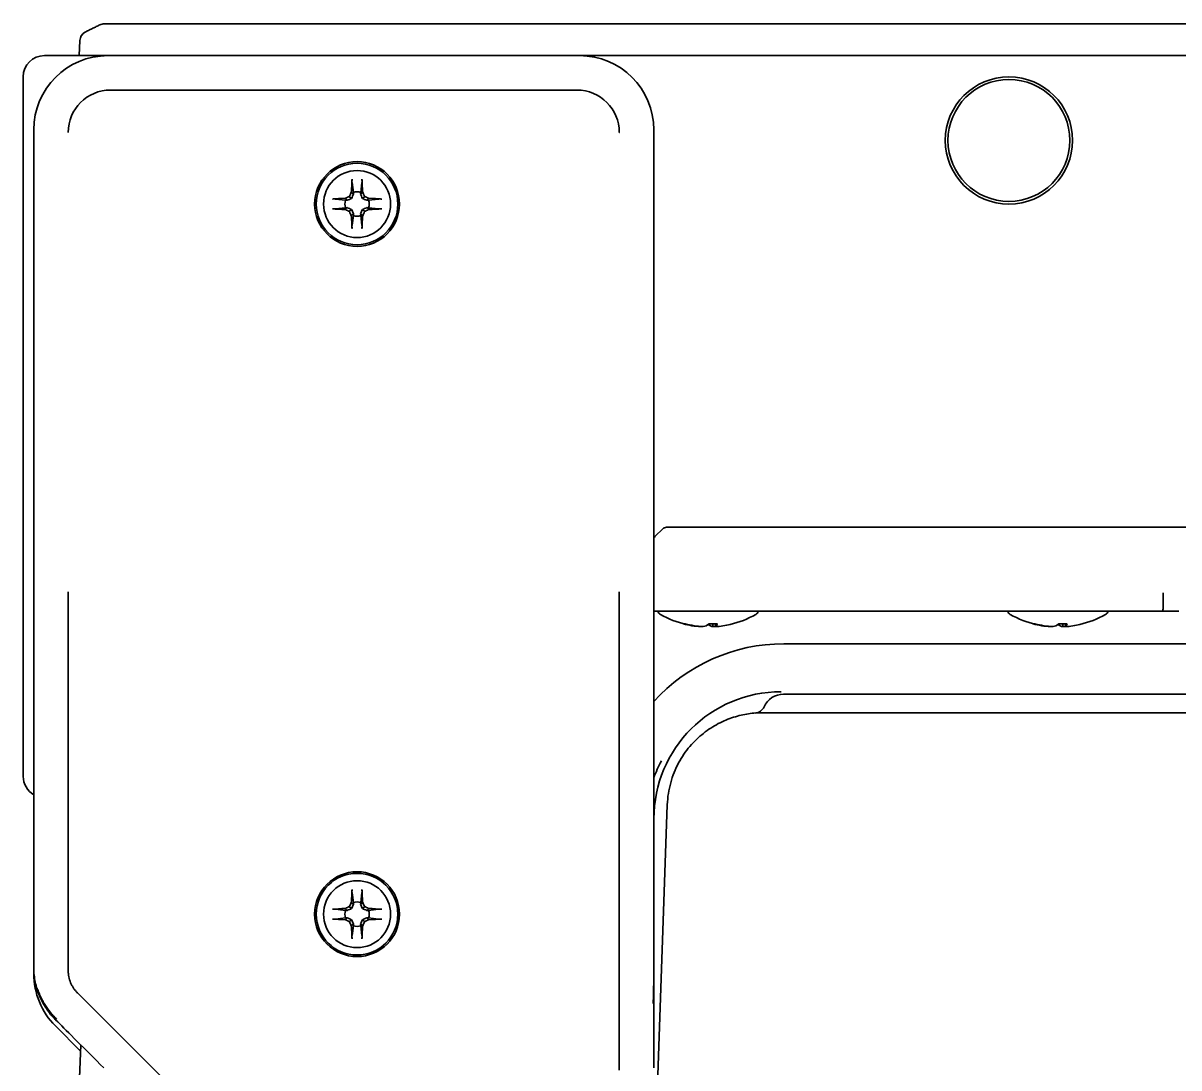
# Model space of a CAD drawing. Extents: x 53 to 4125, y 6244 to 9910.
# Drawn here: x 2215.3 to 2324.3, y 9744.9 to 9843.5 of the extents above; entities that cross this region are included whole.
import ezdxf

# ---------------------------------------------------------------- set-up
doc = ezdxf.new("R2010")
doc.units = 0
doc.header["$LTSCALE"] = 5
doc.layers.add('1', color=7, linetype='CONTINUOUS', true_color=0xffffff)
doc.layers.add('4', color=7, linetype='CONTINUOUS', true_color=0xffffff)

msp = doc.modelspace()

# ---------------------------------------------------------------- linework, layer by layer
at = {"layer": '1', "color": 7, "linetype": 'Continuous', "lineweight": 35}
for p, q in [((2224.67, 9843.39), (2271.6, 9843.39)), ((2241.19, 9843.39), (2241.19, 9843.46)), ((2278.86, 9843.39), (2286.18, 9843.39)), ((2283.58, 9843.46), (2283.58, 9843.39)), ((2285.36, 9843.46), (2285.36, 9843.39)), ((2290.22, 9843.39), (2323.51, 9843.39)), ((2299.97, 9843.46), (2299.97, 9843.39)), ((2301.32, 9843.46), (2301.32, 9843.39)), ((2304.24, 9843.39), (2304.24, 9843.46)), ((2312.5, 9843.39), (2312.5, 9843.46)), ((2220.56, 9840.39), (2220.64, 9841.81)), ((2217.28, 9840.39), (2223.27, 9840.39)), ((2267.78, 9840.39), (2223.27, 9840.39)), ((2267.78, 9840.39), (2396.45, 9840.39)), ((2215.28, 9772.39), (2215.28, 9838.39)), ((2223.52, 9837.14), (2223.53, 9837.14)), ((2267.52, 9837.14), (2223.53, 9837.14)), ((2223.53, 9837.14), (2223.53, 9837.14)), ((2267.52, 9837.14), (2267.52, 9837.14)), ((2267.52, 9837.14), (2267.53, 9837.14)), ((2216.28, 9833.39), (2216.28, 9810.85)), ((2271.52, 9833.14), (2271.53, 9833.14)), ((2271.53, 9833.14), (2271.53, 9833.14)), ((2274.78, 9810.85), (2274.78, 9833.39)), ((2246.43, 9827.48), (2246.31, 9828.41)), ((2247.13, 9827.48), (2247.24, 9828.41)), ((2245.69, 9826.74), (2244.76, 9826.86)), ((2245.86, 9826.74), (2245.67, 9826.93)), ((2246.26, 9826.91), (2246.05, 9827.11)), ((2246.43, 9827.31), (2246.24, 9827.5)), ((2247.12, 9827.31), (2247.31, 9827.5)), ((2247.29, 9826.91), (2247.5, 9827.11)), ((2247.69, 9826.74), (2247.88, 9826.93)), ((2247.87, 9826.74), (2248.79, 9826.86)), ((2245.69, 9826.04), (2244.76, 9825.93)), ((2245.86, 9826.05), (2245.67, 9825.86)), ((2246.26, 9825.87), (2246.05, 9825.67)), ((2247.29, 9825.87), (2247.5, 9825.67)), ((2247.69, 9826.05), (2247.88, 9825.86)), ((2247.87, 9826.04), (2248.79, 9825.93)), ((2246.43, 9825.48), (2246.24, 9825.29)), ((2246.43, 9825.3), (2246.31, 9824.38)), ((2247.12, 9825.48), (2247.31, 9825.29)), ((2247.13, 9825.3), (2247.24, 9824.38)), ((2216.28, 9807.64), (2216.28, 9793.74)), ((2274.78, 9793.74), (2274.78, 9807.64)), ((2274.92, 9795.04), (2275.63, 9795.75)), ((2411.86, 9795.89), (2275.98, 9795.89)), ((2216.28, 9790.52), (2216.28, 9755.28)), ((2219.53, 9754.59), (2219.53, 9789.8)), ((2271.52, 9754.59), (2271.52, 9789.8)), ((2274.78, 9755.28), (2274.78, 9790.52)), ((2322.81, 9787.98), (2274.78, 9787.98)), ((2279.19, 9786.54), (2279.19, 9786.52)), ((2280.36, 9786.77), (2280.36, 9786.52)), ((2280.61, 9786.78), (2280.61, 9786.52)), ((2312.19, 9786.54), (2312.19, 9786.52)), ((2313.36, 9786.77), (2313.36, 9786.52)), ((2313.61, 9786.78), (2313.61, 9786.52)), ((2246.43, 9760.48), (2246.31, 9761.41)), ((2247.13, 9760.48), (2247.24, 9761.41)), ((2246.26, 9759.91), (2246.05, 9760.11)), ((2246.43, 9760.31), (2246.24, 9760.5)), ((2247.12, 9760.31), (2247.31, 9760.5)), ((2247.29, 9759.91), (2247.5, 9760.11)), ((2245.69, 9759.74), (2244.76, 9759.86)), ((2245.69, 9759.04), (2244.76, 9758.93)), ((2245.86, 9759.74), (2245.67, 9759.93)), ((2245.86, 9759.05), (2245.67, 9758.86)), ((2247.69, 9759.74), (2247.88, 9759.93)), ((2247.69, 9759.05), (2247.88, 9758.86)), ((2247.87, 9759.74), (2248.79, 9759.86)), ((2247.87, 9759.04), (2248.79, 9758.93)), ((2246.26, 9758.87), (2246.05, 9758.67)), ((2246.43, 9758.48), (2246.24, 9758.29)), ((2246.43, 9758.3), (2246.31, 9757.38)), ((2247.12, 9758.48), (2247.31, 9758.29)), ((2247.13, 9758.3), (2247.24, 9757.38)), ((2247.29, 9758.87), (2247.5, 9758.67)), ((2216.28, 9755.28), (2216.28, 9754.5)), ((2271.52, 9754.59), (2271.52, 9754.59)), ((2271.52, 9744.66), (2271.52, 9753.25)), ((2228.4, 9743.97), (2220.41, 9751.96)), ((2274.78, 9749.22), (2274.78, 9750.95)), ((2218.34, 9749.42), (2218.55, 9749.22)), ((2218.33, 9748.84), (2220.69, 9746.48)), ((2220.48, 9740.65), (2220.71, 9747.06))]:
    msp.add_line(p, q, dxfattribs=at)
for centre, radius in [((2308.28, 9832.39), 6), ((2308.28, 9832.39), 5.75), ((2246.78, 9826.39), 4), ((2246.78, 9826.39), 3.85), ((2246.78, 9826.39), 3.16), ((2246.78, 9759.39), 4), ((2246.78, 9759.39), 3.85), ((2246.78, 9759.39), 3.16)]:
    msp.add_circle(centre, radius, dxfattribs=at)
for centre, radius, start, end in [((2217.28, 9838.39), 2, 90, 180), ((2246.78, 9826.39), 1.15, 162.2011, 197.7989), ((2246.78, 9826.39), 1.15, 72.2011, 107.7989), ((2246.78, 9826.39), 1.15, 342.2011, 17.7989), ((2246.78, 9826.39), 1.15, 252.2011, 287.7989), ((2274.57, 9795.39), 0.5, 294.4695, 315), ((2275.98, 9795.39), 0.5, 90, 135), ((2275.65, 9788.1), 0.5, 194.6023, 240.3206), ((2279.9, 9795.56), 9.08, 240.3206, 256.7388), ((2279.9, 9795.56), 9.08, 283.2612, 299.6794), ((2284.15, 9788.1), 0.5, 299.6794, 345.3977), ((2308.65, 9788.1), 0.5, 194.6023, 240.3206), ((2312.9, 9795.56), 9.08, 240.3206, 256.7388), ((2312.9, 9795.56), 9.08, 283.2612, 299.6794), ((2317.15, 9788.1), 0.5, 299.6794, 345.3977), ((2217.28, 9772.39), 2, 180, 239.9991), ((2246.78, 9759.39), 1.15, 72.2011, 107.7989), ((2246.78, 9759.39), 1.15, 162.2011, 197.7989), ((2246.78, 9759.39), 1.15, 342.2011, 17.7989), ((2246.78, 9759.39), 1.15, 252.2011, 287.7989), ((2223.28, 9753.79), 7, 180, 225)]:
    msp.add_arc(centre, radius, start, end, dxfattribs=at)
for centre, major_axis, ratio, start_param, end_param in [((2221.63, 9841.75), (-0.999, 0.052), 0.999981, 5.217451, 6.283185), ((2223.28, 9833.39), (4.95, -4.95), 0.999695, 2.356347, 3.926839), ((2267.77, 9833.39), (-4.95, -4.95), 0.999695, 2.356347, 3.926839), ((2223.53, 9833.14), (-2.83, 2.83), 0.999695, 5.497939, 7.068431), ((2267.52, 9833.14), (2.83, 2.83), 0.999695, 5.497939, 7.068431), ((2246.48, 9826.4), (0.07, 3.73), 0.072244, 0.900133, 1.272854), ((2247.07, 9826.4), (0.07, -3.73), 0.072244, 1.868738, 2.24146), ((2246.77, 9826.69), (3.73, 0.07), 0.072244, 1.868738, 2.24146), ((2246.52, 9826.95), (3.34, 1.56), 0.094201, 1.665412, 1.782277), ((2246.22, 9826.65), (1.56, 3.34), 0.094201, 1.359315, 1.476181), ((2247.33, 9826.65), (1.56, -3.34), 0.094201, 1.665412, 1.782277), ((2247.03, 9826.95), (3.34, -1.56), 0.094201, 1.359315, 1.476181), ((2246.78, 9826.69), (3.73, -0.07), 0.072244, 0.900133, 1.272854), ((2246.77, 9826.1), (-3.73, 0.07), 0.072244, 0.900133, 1.272854), ((2246.52, 9825.84), (-3.34, 1.56), 0.094201, 1.359315, 1.476181), ((2246.22, 9826.13), (-1.56, 3.34), 0.094201, 1.665412, 1.782277), ((2247.33, 9826.13), (-1.56, -3.34), 0.094201, 1.359315, 1.476181), ((2247.03, 9825.84), (-3.34, -1.56), 0.094201, 1.665412, 1.782277), ((2246.78, 9826.1), (-3.73, -0.07), 0.072244, 1.868738, 2.24146), ((2246.48, 9826.39), (-0.07, 3.73), 0.072244, 1.868738, 2.24146), ((2247.07, 9826.39), (-0.07, -3.73), 0.072244, 0.900133, 1.272854), ((2279.69, 9795.56), (0, -9.06), 0.947542, 6.033606, 6.225112), ((2277.65, 9795.56), (0, -8.79), 0.206731, 6.237649, 6.328721), ((2279.96, 9795.56), (0, 9.06), 0.995851, 2.892014, 3.083519), ((2279.27, 9795.56), (0, -9.06), 0.319632, 0.058074, 0.249579), ((2280.53, 9795.56), (0, 9.06), 0.319632, 2.921888, 3.083519), ((2280.38, 9795.56), (0, 8.79), 0.978398, 3.096057, 3.187129), ((2279.84, 9795.56), (0, -9.06), 0.995851, 0.058074, 0.085647), ((2280.56, 9795.56), (0, 9.06), 0.090997, 3.199666, 3.391172), ((2280.11, 9795.56), (0, 9.06), 0.947542, 3.199666, 3.361297), ((2312.69, 9795.56), (0, -9.06), 0.947542, 6.033606, 6.225112), ((2310.65, 9795.56), (0, -8.79), 0.206731, 6.237649, 6.328721), ((2312.96, 9795.56), (0, 9.06), 0.995851, 2.892014, 3.083519), ((2312.27, 9795.56), (0, -9.06), 0.319632, 0.058074, 0.249579), ((2313.53, 9795.56), (0, 9.06), 0.319632, 2.921888, 3.083519), ((2313.38, 9795.56), (0, 8.79), 0.978398, 3.096057, 3.187129), ((2312.84, 9795.56), (0, -9.06), 0.995851, 0.058074, 0.085647), ((2313.56, 9795.56), (0, 9.06), 0.090997, 3.199666, 3.391172), ((2313.11, 9795.56), (0, 9.06), 0.947542, 3.199666, 3.361297), ((2246.48, 9759.4), (0.07, 3.73), 0.072244, 0.900133, 1.272854), ((2247.07, 9759.4), (0.07, -3.73), 0.072244, 1.868738, 2.24146), ((2246.52, 9759.95), (3.34, 1.56), 0.094201, 1.665412, 1.782277), ((2246.22, 9759.65), (1.56, 3.34), 0.094201, 1.359315, 1.476181), ((2247.33, 9759.65), (1.56, -3.34), 0.094201, 1.665412, 1.782277), ((2247.03, 9759.95), (3.34, -1.56), 0.094201, 1.359315, 1.476181), ((2246.77, 9759.69), (3.73, 0.07), 0.072244, 1.868738, 2.24146), ((2246.78, 9759.69), (3.73, -0.07), 0.072244, 0.900133, 1.272854), ((2246.77, 9759.1), (-3.73, 0.07), 0.072244, 0.900133, 1.272854), ((2246.52, 9758.84), (-3.34, 1.56), 0.094201, 1.359315, 1.476181), ((2246.22, 9759.13), (-1.56, 3.34), 0.094201, 1.665412, 1.782277), ((2246.48, 9759.39), (-0.07, 3.73), 0.072244, 1.868738, 2.24146), ((2247.07, 9759.39), (-0.07, -3.73), 0.072244, 0.900133, 1.272854), ((2247.33, 9759.13), (-1.56, -3.34), 0.094201, 1.359315, 1.476181), ((2247.03, 9758.84), (-3.34, -1.56), 0.094201, 1.665412, 1.782277), ((2246.78, 9759.1), (-3.73, -0.07), 0.072244, 1.868738, 2.24146), ((2266.52, 9753.2), (5, 0), 0.447214, 6.263672, 6.302699)]:
    msp.add_ellipse(centre, major_axis=major_axis, ratio=ratio, start_param=start_param, end_param=end_param, dxfattribs=at)
for points, degree in [([(2221.2, 9842.65), (2222.51, 9843.29)], 1), ([(2245.86, 9826.74), (2245.8, 9826.74), (2245.74, 9826.74), (2245.69, 9826.74)], 3), ([(2246.43, 9827.48), (2246.43, 9827.43), (2246.43, 9827.37), (2246.43, 9827.31)], 3), ([(2247.12, 9827.31), (2247.12, 9827.37), (2247.12, 9827.43), (2247.13, 9827.48)], 3), ([(2247.87, 9826.74), (2247.81, 9826.74), (2247.75, 9826.74), (2247.69, 9826.74)], 3), ([(2245.69, 9826.04), (2245.74, 9826.04), (2245.8, 9826.05), (2245.86, 9826.05)], 3), ([(2247.69, 9826.05), (2247.75, 9826.05), (2247.81, 9826.04), (2247.87, 9826.04)], 3), ([(2246.43, 9825.48), (2246.43, 9825.42), (2246.43, 9825.36), (2246.43, 9825.3)], 3), ([(2247.13, 9825.3), (2247.12, 9825.36), (2247.12, 9825.42), (2247.12, 9825.48)], 3), ([(2216.28, 9810.85), (2216.28, 9809.68), (2216.28, 9808.53), (2216.28, 9807.64)], 3), ([(2274.78, 9807.64), (2274.78, 9808.53), (2274.78, 9809.68), (2274.78, 9810.85)], 3), ([(2216.28, 9793.74), (2216.28, 9792.84), (2216.28, 9791.69), (2216.28, 9790.52)], 3), ([(2274.78, 9790.52), (2274.78, 9791.69), (2274.78, 9792.84), (2274.78, 9793.74)], 3), ([(2322.82, 9789.7), (2322.82, 9788.19)], 1), ([(2246.43, 9760.48), (2246.43, 9760.43), (2246.43, 9760.37), (2246.43, 9760.31)], 3), ([(2247.12, 9760.31), (2247.12, 9760.37), (2247.12, 9760.43), (2247.13, 9760.48)], 3), ([(2245.86, 9759.74), (2245.8, 9759.74), (2245.74, 9759.74), (2245.69, 9759.74)], 3), ([(2245.69, 9759.04), (2245.74, 9759.04), (2245.8, 9759.05), (2245.86, 9759.05)], 3), ([(2247.87, 9759.74), (2247.81, 9759.74), (2247.75, 9759.74), (2247.69, 9759.74)], 3), ([(2247.69, 9759.05), (2247.75, 9759.05), (2247.81, 9759.04), (2247.87, 9759.04)], 3), ([(2246.43, 9758.48), (2246.43, 9758.42), (2246.43, 9758.36), (2246.43, 9758.3)], 3), ([(2247.13, 9758.3), (2247.12, 9758.36), (2247.12, 9758.42), (2247.12, 9758.48)], 3), ([(2216.28, 9755.28), (2216.28, 9755.02), (2216.28, 9754.75), (2216.28, 9754.5)], 3), ([(2219.53, 9754.1), (2219.53, 9754.26), (2219.53, 9754.42), (2219.53, 9754.59)], 3), ([(2219.53, 9754.1), (2219.53, 9754.09), (2219.53, 9754.08), (2219.53, 9754.07)], 3), ([(2271.52, 9753.2), (2271.52, 9753.32)], 1), ([(2218.34, 9749.42), (2218.33, 9749.44), (2218.32, 9749.45), (2218.31, 9749.46)], 3)]:
    msp.add_open_spline(points, degree=degree, dxfattribs=at)
for points, knots in [([(2222.51, 9843.29), (2222.58, 9843.33), (2222.65, 9843.35), (2222.8, 9843.38), (2222.87, 9843.39), (2222.95, 9843.39)], [0, 0, 0, 0, 0.5, 0.5, 1, 1, 1, 1]), ([(2222.95, 9843.39), (2222.95, 9843.39), (2222.95, 9843.39), (2222.96, 9843.39), (2222.97, 9843.39), (2222.98, 9843.39), (2222.98, 9843.39), (2223, 9843.39), (2223.02, 9843.39), (2223.05, 9843.39), (2223.07, 9843.39), (2223.11, 9843.39), (2223.14, 9843.39), (2223.18, 9843.39), (2223.19, 9843.39), (2223.22, 9843.39), (2223.24, 9843.39), (2223.29, 9843.39), (2223.32, 9843.39), (2223.39, 9843.39), (2223.43, 9843.39), (2223.49, 9843.39), (2223.51, 9843.39), (2223.55, 9843.39), (2223.57, 9843.39), (2223.63, 9843.39), (2223.72, 9843.39), (2223.82, 9843.39), (2223.92, 9843.39), (2223.97, 9843.39), (2224.04, 9843.39), (2224.07, 9843.39), (2224.12, 9843.39), (2224.15, 9843.39), (2224.23, 9843.39), (2224.28, 9843.39), (2224.39, 9843.39), (2224.45, 9843.39), (2224.56, 9843.39), (2224.61, 9843.39), (2224.67, 9843.39)], [0, 0, 0, 0, 0.0625, 0.0625, 0.09375, 0.09375, 0.125, 0.125, 0.1875, 0.1875, 0.25, 0.25, 0.3125, 0.3125, 0.34375, 0.34375, 0.375, 0.375, 0.4375, 0.4375, 0.5, 0.5, 0.53125, 0.53125, 0.5625, 0.5625, 0.625, 0.6875, 0.6875, 0.75, 0.75, 0.78125, 0.78125, 0.8125, 0.8125, 0.875, 0.875, 0.9375, 0.9375, 1, 1, 1, 1]), ([(2271.6, 9843.39), (2271.76, 9843.39), (2271.93, 9843.39), (2272.27, 9843.39), (2272.44, 9843.39), (2272.69, 9843.39), (2272.78, 9843.39), (2272.95, 9843.39), (2273.03, 9843.39), (2273.28, 9843.39), (2273.45, 9843.39), (2273.94, 9843.39), (2274.26, 9843.39), (2274.9, 9843.39), (2275.22, 9843.39), (2275.69, 9843.39), (2275.84, 9843.39), (2276.03, 9843.39), (2276.07, 9843.39), (2276.14, 9843.39), (2276.26, 9843.39), (2276.37, 9843.39), (2276.74, 9843.39), (2277.03, 9843.39), (2277.45, 9843.39), (2277.58, 9843.39), (2277.85, 9843.39), (2277.98, 9843.39), (2278.24, 9843.39), (2278.37, 9843.39), (2278.62, 9843.39), (2278.74, 9843.39), (2278.86, 9843.39)], [0, 0, 0, 0, 0.0625, 0.0625, 0.125, 0.125, 0.15625, 0.15625, 0.1875, 0.1875, 0.25, 0.25, 0.375, 0.375, 0.5, 0.5, 0.5625, 0.5625, 0.578125, 0.578125, 0.59375, 0.625, 0.625, 0.75, 0.75, 0.8125, 0.8125, 0.875, 0.875, 0.9375, 0.9375, 1, 1, 1, 1]), ([(2286.18, 9843.39), (2286.25, 9843.39), (2286.31, 9843.39), (2286.45, 9843.39), (2286.52, 9843.39), (2286.63, 9843.39), (2286.67, 9843.39), (2286.74, 9843.39), (2286.78, 9843.39), (2286.9, 9843.39), (2286.97, 9843.39), (2287.13, 9843.39), (2287.21, 9843.39), (2287.37, 9843.39), (2287.45, 9843.39), (2287.69, 9843.39), (2287.86, 9843.39), (2288.12, 9843.39), (2288.21, 9843.39), (2288.34, 9843.39), (2288.38, 9843.39), (2288.47, 9843.39), (2288.52, 9843.39), (2288.65, 9843.39), (2288.74, 9843.39), (2288.92, 9843.39), (2289.01, 9843.39), (2289.2, 9843.39), (2289.29, 9843.39), (2289.47, 9843.39), (2289.56, 9843.39), (2289.75, 9843.39), (2289.84, 9843.39), (2290.03, 9843.39), (2290.12, 9843.39), (2290.22, 9843.39)], [0, 0, 0, 0, 0.0625, 0.0625, 0.125, 0.125, 0.15625, 0.15625, 0.1875, 0.1875, 0.25, 0.25, 0.3125, 0.3125, 0.375, 0.375, 0.5, 0.5, 0.5625, 0.5625, 0.59375, 0.59375, 0.625, 0.625, 0.6875, 0.6875, 0.75, 0.75, 0.8125, 0.8125, 0.875, 0.875, 0.9375, 0.9375, 1, 1, 1, 1]), ([(2323.51, 9843.39), (2323.6, 9843.39), (2323.7, 9843.39), (2323.88, 9843.39), (2323.98, 9843.39), (2324.12, 9843.39), (2324.17, 9843.39), (2324.26, 9843.39), (2324.3, 9843.39), (2324.44, 9843.39), (2324.54, 9843.39), (2324.72, 9843.39), (2324.81, 9843.39), (2324.99, 9843.39), (2325.08, 9843.39), (2325.34, 9843.39), (2325.52, 9843.39), (2325.78, 9843.39), (2325.86, 9843.39), (2325.99, 9843.39), (2326.03, 9843.39), (2326.12, 9843.39), (2326.16, 9843.39), (2326.36, 9843.39), (2326.52, 9843.39), (2326.76, 9843.39), (2326.83, 9843.39), (2326.98, 9843.39), (2327.05, 9843.39), (2327.2, 9843.39), (2327.27, 9843.39), (2327.41, 9843.39), (2327.48, 9843.39), (2327.54, 9843.39)], [0, 0, 0, 0, 0.0625, 0.0625, 0.125, 0.125, 0.15625, 0.15625, 0.1875, 0.1875, 0.25, 0.25, 0.3125, 0.3125, 0.375, 0.375, 0.5, 0.5, 0.5625, 0.5625, 0.59375, 0.59375, 0.625, 0.625, 0.75, 0.75, 0.8125, 0.8125, 0.875, 0.875, 0.9375, 0.9375, 1, 1, 1, 1]), ([(2220.64, 9841.81), (2220.64, 9841.89), (2220.66, 9841.98), (2220.71, 9842.15), (2220.75, 9842.23), (2220.85, 9842.38), (2220.91, 9842.45), (2221.04, 9842.56), (2221.12, 9842.61), (2221.2, 9842.65)], [0, 0, 0, 0, 0.25, 0.25, 0.5, 0.5, 0.75, 0.75, 1, 1, 1, 1]), ([(2246.31, 9828.41), (2246.31, 9828.41), (2246.31, 9828.42), (2246.3, 9828.44), (2246.3, 9828.44), (2246.3, 9828.45), (2246.3, 9828.46), (2246.3, 9828.48), (2246.3, 9828.49), (2246.3, 9828.5), (2246.3, 9828.52), (2246.3, 9828.53), (2246.3, 9828.55), (2246.3, 9828.56), (2246.3, 9828.58), (2246.3, 9828.59), (2246.3, 9828.61), (2246.3, 9828.62), (2246.3, 9828.63), (2246.3, 9828.65), (2246.3, 9828.67), (2246.31, 9828.69), (2246.31, 9828.71), (2246.31, 9828.72)], [0, 0, 0, 0, 0.125, 0.125, 0.1875, 0.1875, 0.25, 0.3125, 0.3125, 0.375, 0.375, 0.5, 0.5, 0.5625, 0.5625, 0.625, 0.6875, 0.6875, 0.75, 0.75, 0.875, 0.875, 1, 1, 1, 1]), ([(2247.24, 9828.72), (2247.24, 9828.71), (2247.24, 9828.69), (2247.25, 9828.67), (2247.25, 9828.65), (2247.25, 9828.62), (2247.25, 9828.61), (2247.25, 9828.58), (2247.25, 9828.58), (2247.25, 9828.56), (2247.25, 9828.55), (2247.25, 9828.53), (2247.25, 9828.52), (2247.25, 9828.51), (2247.25, 9828.49), (2247.25, 9828.48), (2247.25, 9828.46), (2247.25, 9828.45), (2247.25, 9828.44), (2247.25, 9828.43), (2247.24, 9828.42), (2247.24, 9828.41), (2247.24, 9828.41), (2247.24, 9828.41)], [0, 0, 0, 0, 0.125, 0.125, 0.25, 0.25, 0.375, 0.375, 0.4375, 0.4375, 0.5, 0.5625, 0.5625, 0.625, 0.625, 0.75, 0.75, 0.8125, 0.8125, 0.875, 0.9375, 0.9375, 1, 1, 1, 1]), ([(2244.45, 9826.86), (2244.46, 9826.86), (2244.47, 9826.86), (2244.5, 9826.86), (2244.52, 9826.86), (2244.55, 9826.87), (2244.56, 9826.87), (2244.58, 9826.87), (2244.59, 9826.87), (2244.61, 9826.87), (2244.62, 9826.87), (2244.64, 9826.87), (2244.65, 9826.87), (2244.66, 9826.87), (2244.68, 9826.87), (2244.69, 9826.87), (2244.71, 9826.86), (2244.72, 9826.86), (2244.73, 9826.86), (2244.74, 9826.86), (2244.75, 9826.86), (2244.76, 9826.86), (2244.76, 9826.86), (2244.76, 9826.86)], [0, 0, 0, 0, 0.125, 0.125, 0.25, 0.25, 0.375, 0.375, 0.4375, 0.4375, 0.5, 0.5625, 0.5625, 0.625, 0.625, 0.75, 0.75, 0.8125, 0.8125, 0.875, 0.9375, 0.9375, 1, 1, 1, 1]), ([(2246.26, 9826.91), (2246.19, 9826.88), (2246.12, 9826.85), (2245.99, 9826.8), (2245.92, 9826.77), (2245.86, 9826.74)], [0, 0, 0, 0, 0.5, 0.5, 1, 1, 1, 1]), ([(2246.43, 9827.31), (2246.4, 9827.24), (2246.37, 9827.18), (2246.32, 9827.05), (2246.29, 9826.98), (2246.26, 9826.91)], [0, 0, 0, 0, 0.5, 0.5, 1, 1, 1, 1]), ([(2247.29, 9826.91), (2247.26, 9826.98), (2247.23, 9827.05), (2247.18, 9827.18), (2247.15, 9827.24), (2247.12, 9827.31)], [0, 0, 0, 0, 0.5, 0.5, 1, 1, 1, 1]), ([(2247.69, 9826.74), (2247.63, 9826.77), (2247.56, 9826.8), (2247.43, 9826.85), (2247.36, 9826.88), (2247.29, 9826.91)], [0, 0, 0, 0, 0.5, 0.5, 1, 1, 1, 1]), ([(2248.79, 9826.86), (2248.79, 9826.86), (2248.8, 9826.86), (2248.82, 9826.86), (2248.82, 9826.86), (2248.83, 9826.86), (2248.85, 9826.87), (2248.86, 9826.87), (2248.87, 9826.87), (2248.88, 9826.87), (2248.9, 9826.87), (2248.91, 9826.87), (2248.94, 9826.87), (2248.94, 9826.87), (2248.96, 9826.87), (2248.97, 9826.87), (2248.99, 9826.87), (2249, 9826.87), (2249.01, 9826.86), (2249.03, 9826.86), (2249.05, 9826.86), (2249.08, 9826.86), (2249.09, 9826.86), (2249.1, 9826.86)], [0, 0, 0, 0, 0.125, 0.125, 0.1875, 0.1875, 0.25, 0.3125, 0.3125, 0.375, 0.375, 0.5, 0.5, 0.5625, 0.5625, 0.625, 0.6875, 0.6875, 0.75, 0.75, 0.875, 0.875, 1, 1, 1, 1]), ([(2244.76, 9825.93), (2244.76, 9825.92), (2244.75, 9825.92), (2244.73, 9825.92), (2244.73, 9825.92), (2244.72, 9825.92), (2244.71, 9825.92), (2244.69, 9825.92), (2244.68, 9825.92), (2244.67, 9825.92), (2244.65, 9825.92), (2244.64, 9825.92), (2244.61, 9825.92), (2244.61, 9825.92), (2244.59, 9825.92), (2244.58, 9825.92), (2244.56, 9825.92), (2244.55, 9825.92), (2244.54, 9825.92), (2244.52, 9825.92), (2244.5, 9825.92), (2244.47, 9825.92), (2244.46, 9825.93), (2244.45, 9825.93)], [0, 0, 0, 0, 0.125, 0.125, 0.1875, 0.1875, 0.25, 0.3125, 0.3125, 0.375, 0.375, 0.5, 0.5, 0.5625, 0.5625, 0.625, 0.6875, 0.6875, 0.75, 0.75, 0.875, 0.875, 1, 1, 1, 1]), ([(2245.86, 9826.05), (2245.92, 9826.02), (2245.99, 9825.99), (2246.12, 9825.93), (2246.19, 9825.91), (2246.26, 9825.87)], [0, 0, 0, 0, 0.5, 0.5, 1, 1, 1, 1]), ([(2246.26, 9825.87), (2246.29, 9825.81), (2246.32, 9825.74), (2246.37, 9825.61), (2246.4, 9825.54), (2246.43, 9825.48)], [0, 0, 0, 0, 0.5, 0.5, 1, 1, 1, 1]), ([(2247.12, 9825.48), (2247.15, 9825.54), (2247.18, 9825.61), (2247.23, 9825.74), (2247.26, 9825.81), (2247.29, 9825.87)], [0, 0, 0, 0, 0.5, 0.5, 1, 1, 1, 1]), ([(2247.29, 9825.87), (2247.36, 9825.91), (2247.43, 9825.93), (2247.56, 9825.99), (2247.63, 9826.02), (2247.69, 9826.05)], [0, 0, 0, 0, 0.5, 0.5, 1, 1, 1, 1]), ([(2249.1, 9825.93), (2249.09, 9825.93), (2249.08, 9825.92), (2249.05, 9825.92), (2249.03, 9825.92), (2249, 9825.92), (2248.99, 9825.92), (2248.97, 9825.92), (2248.96, 9825.92), (2248.94, 9825.92), (2248.93, 9825.92), (2248.91, 9825.92), (2248.9, 9825.92), (2248.89, 9825.92), (2248.87, 9825.92), (2248.86, 9825.92), (2248.84, 9825.92), (2248.83, 9825.92), (2248.82, 9825.92), (2248.81, 9825.92), (2248.8, 9825.92), (2248.79, 9825.92), (2248.79, 9825.92), (2248.79, 9825.93)], [0, 0, 0, 0, 0.125, 0.125, 0.25, 0.25, 0.375, 0.375, 0.4375, 0.4375, 0.5, 0.5625, 0.5625, 0.625, 0.625, 0.75, 0.75, 0.8125, 0.8125, 0.875, 0.9375, 0.9375, 1, 1, 1, 1]), ([(2246.31, 9824.07), (2246.31, 9824.08), (2246.31, 9824.09), (2246.3, 9824.12), (2246.3, 9824.13), (2246.3, 9824.16), (2246.3, 9824.18), (2246.3, 9824.2), (2246.3, 9824.21), (2246.3, 9824.22), (2246.3, 9824.24), (2246.3, 9824.25), (2246.3, 9824.27), (2246.3, 9824.28), (2246.3, 9824.3), (2246.3, 9824.31), (2246.3, 9824.33), (2246.3, 9824.33), (2246.3, 9824.35), (2246.3, 9824.36), (2246.31, 9824.37), (2246.31, 9824.37), (2246.31, 9824.38), (2246.31, 9824.38)], [0, 0, 0, 0, 0.125, 0.125, 0.25, 0.25, 0.375, 0.375, 0.4375, 0.4375, 0.5, 0.5625, 0.5625, 0.625, 0.625, 0.75, 0.75, 0.8125, 0.8125, 0.875, 0.9375, 0.9375, 1, 1, 1, 1]), ([(2247.24, 9824.38), (2247.24, 9824.37), (2247.24, 9824.37), (2247.25, 9824.35), (2247.25, 9824.35), (2247.25, 9824.33), (2247.25, 9824.32), (2247.25, 9824.31), (2247.25, 9824.3), (2247.25, 9824.29), (2247.25, 9824.27), (2247.25, 9824.25), (2247.25, 9824.23), (2247.25, 9824.22), (2247.25, 9824.21), (2247.25, 9824.19), (2247.25, 9824.18), (2247.25, 9824.16), (2247.25, 9824.16), (2247.25, 9824.13), (2247.25, 9824.12), (2247.24, 9824.09), (2247.24, 9824.08), (2247.24, 9824.07)], [0, 0, 0, 0, 0.125, 0.125, 0.1875, 0.1875, 0.25, 0.3125, 0.3125, 0.375, 0.375, 0.5, 0.5, 0.5625, 0.5625, 0.625, 0.6875, 0.6875, 0.75, 0.75, 0.875, 0.875, 1, 1, 1, 1]), ([(2216.28, 9807.64), (2216.28, 9807.64), (2216.28, 9807.65), (2216.28, 9807.67), (2216.28, 9807.69), (2216.28, 9807.74), (2216.28, 9807.85), (2216.28, 9808.06), (2216.28, 9808.38), (2216.28, 9808.64), (2216.28, 9808.84), (2216.28, 9808.9), (2216.28, 9809.04), (2216.28, 9809.1), (2216.28, 9809.31), (2216.28, 9809.44), (2216.28, 9809.65), (2216.28, 9809.72), (2216.28, 9809.86), (2216.28, 9809.93), (2216.28, 9810.14), (2216.28, 9810.28), (2216.28, 9810.49), (2216.28, 9810.6), (2216.28, 9810.72), (2216.28, 9810.79), (2216.28, 9810.81), (2216.28, 9810.83), (2216.28, 9810.84), (2216.28, 9810.85)], [0, 0, 0, 0, 0.007812, 0.007812, 0.015625, 0.03125, 0.0625, 0.125, 0.25, 0.375, 0.375, 0.4375, 0.4375, 0.5, 0.5, 0.625, 0.625, 0.6875, 0.6875, 0.75, 0.75, 0.875, 0.875, 0.9375, 0.96875, 0.984375, 0.992188, 0.992188, 1, 1, 1, 1]), ([(2274.77, 9810.85), (2274.77, 9810.84), (2274.77, 9810.83), (2274.77, 9810.81), (2274.77, 9810.79), (2274.77, 9810.72), (2274.77, 9810.6), (2274.77, 9810.35), (2274.77, 9810), (2274.77, 9809.72), (2274.77, 9809.51), (2274.77, 9809.45), (2274.77, 9809.31), (2274.77, 9809.24), (2274.77, 9809.04), (2274.77, 9808.9), (2274.77, 9808.71), (2274.77, 9808.64), (2274.77, 9808.51), (2274.77, 9808.45), (2274.77, 9808.25), (2274.77, 9808.13), (2274.77, 9807.94), (2274.77, 9807.85), (2274.77, 9807.74), (2274.77, 9807.69), (2274.77, 9807.67), (2274.77, 9807.65), (2274.77, 9807.64), (2274.77, 9807.64)], [0, 0, 0, 0, 0.007812, 0.007812, 0.015625, 0.03125, 0.0625, 0.125, 0.25, 0.375, 0.375, 0.4375, 0.4375, 0.5, 0.5, 0.625, 0.625, 0.6875, 0.6875, 0.75, 0.75, 0.875, 0.875, 0.9375, 0.96875, 0.984375, 0.992187, 0.992187, 1, 1, 1, 1]), ([(2322.82, 9788.19), (2322.82, 9788.12), (2322.81, 9788.07), (2322.81, 9788), (2322.81, 9787.98), (2322.81, 9787.98)], [0, 0, 0, 0, 0.5, 0.5, 1, 1, 1, 1]), ([(2324.31, 9787.98), (2324.31, 9787.98), (2324.31, 9787.98), (2324.3, 9787.98), (2324.3, 9787.98), (2324.29, 9787.98), (2324.29, 9787.98), (2324.27, 9787.98), (2324.27, 9787.98), (2324.26, 9787.98), (2324.24, 9787.98), (2324.23, 9787.98), (2324.21, 9787.98), (2324.2, 9787.98), (2324.17, 9787.98), (2324.15, 9787.98), (2324.1, 9787.98), (2324.08, 9787.98), (2324.02, 9787.98), (2323.99, 9787.98), (2323.95, 9787.98), (2323.93, 9787.98), (2323.9, 9787.98), (2323.88, 9787.98), (2323.83, 9787.98), (2323.79, 9787.98), (2323.72, 9787.98), (2323.68, 9787.98), (2323.6, 9787.98), (2323.56, 9787.98), (2323.49, 9787.98), (2323.47, 9787.98), (2323.42, 9787.98), (2323.4, 9787.98), (2323.33, 9787.98), (2323.29, 9787.98), (2323.2, 9787.98), (2323.15, 9787.98), (2323.08, 9787.98), (2323.05, 9787.98), (2323, 9787.98), (2322.98, 9787.98), (2322.93, 9787.98), (2322.91, 9787.98), (2322.86, 9787.98), (2322.83, 9787.98), (2322.81, 9787.98)], [0, 0, 0, 0, 0.0625, 0.0625, 0.09375, 0.09375, 0.125, 0.125, 0.15625, 0.15625, 0.1875, 0.21875, 0.21875, 0.25, 0.25, 0.3125, 0.3125, 0.375, 0.375, 0.4375, 0.4375, 0.46875, 0.46875, 0.5, 0.5, 0.5625, 0.5625, 0.625, 0.625, 0.6875, 0.6875, 0.71875, 0.71875, 0.75, 0.75, 0.8125, 0.8125, 0.875, 0.875, 0.90625, 0.90625, 0.9375, 0.9375, 0.96875, 0.96875, 1, 1, 1, 1]), ([(2246.31, 9761.41), (2246.31, 9761.41), (2246.31, 9761.42), (2246.3, 9761.44), (2246.3, 9761.44), (2246.3, 9761.45), (2246.3, 9761.46), (2246.3, 9761.48), (2246.3, 9761.49), (2246.3, 9761.5), (2246.3, 9761.52), (2246.3, 9761.53), (2246.3, 9761.55), (2246.3, 9761.56), (2246.3, 9761.58), (2246.3, 9761.59), (2246.3, 9761.61), (2246.3, 9761.62), (2246.3, 9761.63), (2246.3, 9761.65), (2246.3, 9761.67), (2246.31, 9761.69), (2246.31, 9761.71), (2246.31, 9761.72)], [0, 0, 0, 0, 0.125, 0.125, 0.1875, 0.1875, 0.25, 0.3125, 0.3125, 0.375, 0.375, 0.5, 0.5, 0.5625, 0.5625, 0.625, 0.6875, 0.6875, 0.75, 0.75, 0.875, 0.875, 1, 1, 1, 1]), ([(2247.24, 9761.72), (2247.24, 9761.71), (2247.24, 9761.69), (2247.25, 9761.67), (2247.25, 9761.65), (2247.25, 9761.62), (2247.25, 9761.61), (2247.25, 9761.58), (2247.25, 9761.58), (2247.25, 9761.56), (2247.25, 9761.55), (2247.25, 9761.53), (2247.25, 9761.52), (2247.25, 9761.51), (2247.25, 9761.49), (2247.25, 9761.48), (2247.25, 9761.46), (2247.25, 9761.45), (2247.25, 9761.44), (2247.25, 9761.43), (2247.24, 9761.42), (2247.24, 9761.41), (2247.24, 9761.41), (2247.24, 9761.41)], [0, 0, 0, 0, 0.125, 0.125, 0.25, 0.25, 0.375, 0.375, 0.4375, 0.4375, 0.5, 0.5625, 0.5625, 0.625, 0.625, 0.75, 0.75, 0.8125, 0.8125, 0.875, 0.9375, 0.9375, 1, 1, 1, 1]), ([(2246.43, 9760.31), (2246.4, 9760.24), (2246.37, 9760.18), (2246.32, 9760.05), (2246.29, 9759.98), (2246.26, 9759.91)], [0, 0, 0, 0, 0.5, 0.5, 1, 1, 1, 1]), ([(2247.29, 9759.91), (2247.26, 9759.98), (2247.23, 9760.05), (2247.18, 9760.18), (2247.15, 9760.24), (2247.12, 9760.31)], [0, 0, 0, 0, 0.5, 0.5, 1, 1, 1, 1]), ([(2244.45, 9759.86), (2244.46, 9759.86), (2244.47, 9759.86), (2244.5, 9759.86), (2244.52, 9759.86), (2244.55, 9759.87), (2244.56, 9759.87), (2244.58, 9759.87), (2244.59, 9759.87), (2244.61, 9759.87), (2244.62, 9759.87), (2244.64, 9759.87), (2244.65, 9759.87), (2244.66, 9759.87), (2244.68, 9759.87), (2244.69, 9759.87), (2244.71, 9759.86), (2244.72, 9759.86), (2244.73, 9759.86), (2244.74, 9759.86), (2244.75, 9759.86), (2244.76, 9759.86), (2244.76, 9759.86), (2244.76, 9759.86)], [0, 0, 0, 0, 0.125, 0.125, 0.25, 0.25, 0.375, 0.375, 0.4375, 0.4375, 0.5, 0.5625, 0.5625, 0.625, 0.625, 0.75, 0.75, 0.8125, 0.8125, 0.875, 0.9375, 0.9375, 1, 1, 1, 1]), ([(2246.26, 9759.91), (2246.19, 9759.88), (2246.12, 9759.85), (2245.99, 9759.8), (2245.92, 9759.77), (2245.86, 9759.74)], [0, 0, 0, 0, 0.5, 0.5, 1, 1, 1, 1]), ([(2245.86, 9759.05), (2245.92, 9759.02), (2245.99, 9758.99), (2246.12, 9758.93), (2246.19, 9758.91), (2246.26, 9758.87)], [0, 0, 0, 0, 0.5, 0.5, 1, 1, 1, 1]), ([(2247.69, 9759.74), (2247.63, 9759.77), (2247.56, 9759.8), (2247.43, 9759.85), (2247.36, 9759.88), (2247.29, 9759.91)], [0, 0, 0, 0, 0.5, 0.5, 1, 1, 1, 1]), ([(2247.29, 9758.87), (2247.36, 9758.91), (2247.43, 9758.93), (2247.56, 9758.99), (2247.63, 9759.02), (2247.69, 9759.05)], [0, 0, 0, 0, 0.5, 0.5, 1, 1, 1, 1]), ([(2248.79, 9759.86), (2248.79, 9759.86), (2248.8, 9759.86), (2248.82, 9759.86), (2248.82, 9759.86), (2248.83, 9759.86), (2248.85, 9759.87), (2248.86, 9759.87), (2248.87, 9759.87), (2248.88, 9759.87), (2248.9, 9759.87), (2248.91, 9759.87), (2248.94, 9759.87), (2248.94, 9759.87), (2248.96, 9759.87), (2248.97, 9759.87), (2248.99, 9759.87), (2249, 9759.87), (2249.01, 9759.86), (2249.03, 9759.86), (2249.05, 9759.86), (2249.08, 9759.86), (2249.09, 9759.86), (2249.1, 9759.86)], [0, 0, 0, 0, 0.125, 0.125, 0.1875, 0.1875, 0.25, 0.3125, 0.3125, 0.375, 0.375, 0.5, 0.5, 0.5625, 0.5625, 0.625, 0.6875, 0.6875, 0.75, 0.75, 0.875, 0.875, 1, 1, 1, 1]), ([(2244.76, 9758.93), (2244.76, 9758.92), (2244.75, 9758.92), (2244.73, 9758.92), (2244.73, 9758.92), (2244.72, 9758.92), (2244.71, 9758.92), (2244.69, 9758.92), (2244.68, 9758.92), (2244.67, 9758.92), (2244.65, 9758.92), (2244.64, 9758.92), (2244.61, 9758.92), (2244.61, 9758.92), (2244.59, 9758.92), (2244.58, 9758.92), (2244.56, 9758.92), (2244.55, 9758.92), (2244.54, 9758.92), (2244.52, 9758.92), (2244.5, 9758.92), (2244.47, 9758.92), (2244.46, 9758.93), (2244.45, 9758.93)], [0, 0, 0, 0, 0.125, 0.125, 0.1875, 0.1875, 0.25, 0.3125, 0.3125, 0.375, 0.375, 0.5, 0.5, 0.5625, 0.5625, 0.625, 0.6875, 0.6875, 0.75, 0.75, 0.875, 0.875, 1, 1, 1, 1]), ([(2246.26, 9758.87), (2246.29, 9758.81), (2246.32, 9758.74), (2246.37, 9758.61), (2246.4, 9758.54), (2246.43, 9758.48)], [0, 0, 0, 0, 0.5, 0.5, 1, 1, 1, 1]), ([(2247.12, 9758.48), (2247.15, 9758.54), (2247.18, 9758.61), (2247.23, 9758.74), (2247.26, 9758.81), (2247.29, 9758.87)], [0, 0, 0, 0, 0.5, 0.5, 1, 1, 1, 1]), ([(2249.1, 9758.93), (2249.09, 9758.93), (2249.08, 9758.92), (2249.05, 9758.92), (2249.03, 9758.92), (2249, 9758.92), (2248.99, 9758.92), (2248.97, 9758.92), (2248.96, 9758.92), (2248.94, 9758.92), (2248.93, 9758.92), (2248.91, 9758.92), (2248.9, 9758.92), (2248.89, 9758.92), (2248.87, 9758.92), (2248.86, 9758.92), (2248.84, 9758.92), (2248.83, 9758.92), (2248.82, 9758.92), (2248.81, 9758.92), (2248.8, 9758.92), (2248.79, 9758.92), (2248.79, 9758.92), (2248.79, 9758.93)], [0, 0, 0, 0, 0.125, 0.125, 0.25, 0.25, 0.375, 0.375, 0.4375, 0.4375, 0.5, 0.5625, 0.5625, 0.625, 0.625, 0.75, 0.75, 0.8125, 0.8125, 0.875, 0.9375, 0.9375, 1, 1, 1, 1]), ([(2246.31, 9757.07), (2246.31, 9757.08), (2246.31, 9757.09), (2246.3, 9757.12), (2246.3, 9757.13), (2246.3, 9757.16), (2246.3, 9757.18), (2246.3, 9757.2), (2246.3, 9757.21), (2246.3, 9757.22), (2246.3, 9757.24), (2246.3, 9757.25), (2246.3, 9757.27), (2246.3, 9757.28), (2246.3, 9757.3), (2246.3, 9757.31), (2246.3, 9757.33), (2246.3, 9757.33), (2246.3, 9757.35), (2246.3, 9757.36), (2246.31, 9757.37), (2246.31, 9757.37), (2246.31, 9757.38), (2246.31, 9757.38)], [0, 0, 0, 0, 0.125, 0.125, 0.25, 0.25, 0.375, 0.375, 0.4375, 0.4375, 0.5, 0.5625, 0.5625, 0.625, 0.625, 0.75, 0.75, 0.8125, 0.8125, 0.875, 0.9375, 0.9375, 1, 1, 1, 1]), ([(2247.24, 9757.38), (2247.24, 9757.37), (2247.24, 9757.37), (2247.25, 9757.35), (2247.25, 9757.35), (2247.25, 9757.33), (2247.25, 9757.32), (2247.25, 9757.31), (2247.25, 9757.3), (2247.25, 9757.29), (2247.25, 9757.27), (2247.25, 9757.25), (2247.25, 9757.23), (2247.25, 9757.22), (2247.25, 9757.21), (2247.25, 9757.19), (2247.25, 9757.18), (2247.25, 9757.16), (2247.25, 9757.16), (2247.25, 9757.13), (2247.25, 9757.12), (2247.24, 9757.09), (2247.24, 9757.08), (2247.24, 9757.07)], [0, 0, 0, 0, 0.125, 0.125, 0.1875, 0.1875, 0.25, 0.3125, 0.3125, 0.375, 0.375, 0.5, 0.5, 0.5625, 0.5625, 0.625, 0.6875, 0.6875, 0.75, 0.75, 0.875, 0.875, 1, 1, 1, 1]), ([(2274.78, 9750.95), (2274.78, 9751.39), (2274.78, 9752.02), (2274.78, 9753.54), (2274.78, 9754.4), (2274.78, 9755.28)], [0, 0, 0, 0, 0.5, 0.5, 1, 1, 1, 1]), ([(2216.28, 9754.29), (2216.28, 9754.31), (2216.28, 9754.32), (2216.28, 9754.35), (2216.28, 9754.35), (2216.28, 9754.37), (2216.28, 9754.38), (2216.28, 9754.4), (2216.28, 9754.42), (2216.28, 9754.45), (2216.28, 9754.46), (2216.28, 9754.48), (2216.28, 9754.49), (2216.28, 9754.5)], [0, 0, 0, 0, 0.25, 0.25, 0.375, 0.375, 0.5, 0.5, 0.75, 0.75, 0.875, 0.875, 1, 1, 1, 1]), ([(2216.28, 9754.29), (2216.28, 9754.08), (2216.29, 9753.86), (2216.34, 9753.42), (2216.37, 9753.2), (2216.47, 9752.76), (2216.52, 9752.54), (2216.61, 9752.27), (2216.62, 9752.21), (2216.66, 9752.1), (2216.68, 9752.05), (2216.74, 9751.89), (2216.78, 9751.78), (2216.91, 9751.46), (2217.01, 9751.26), (2217.23, 9750.86), (2217.35, 9750.66), (2217.6, 9750.29), (2217.73, 9750.11), (2218.01, 9749.77), (2218.16, 9749.61), (2218.31, 9749.46)], [0, 0, 0, 0, 0.125, 0.125, 0.25, 0.25, 0.375, 0.375, 0.40625, 0.40625, 0.4375, 0.4375, 0.5, 0.5, 0.625, 0.625, 0.75, 0.75, 0.875, 0.875, 1, 1, 1, 1]), ([(2219.53, 9754.07), (2219.53, 9754.02), (2219.53, 9753.97), (2219.53, 9753.87), (2219.54, 9753.83), (2219.55, 9753.68), (2219.57, 9753.58), (2219.62, 9753.3), (2219.68, 9753.11), (2219.77, 9752.88), (2219.79, 9752.84), (2219.84, 9752.75), (2219.86, 9752.71), (2219.93, 9752.58), (2219.98, 9752.49), (2220.09, 9752.33), (2220.14, 9752.25), (2220.27, 9752.1), (2220.33, 9752.03), (2220.4, 9751.96)], [0, 0, 0, 0, 0.0625, 0.0625, 0.125, 0.125, 0.25, 0.25, 0.5, 0.5, 0.5625, 0.5625, 0.625, 0.625, 0.75, 0.75, 0.875, 0.875, 1, 1, 1, 1]), ([(2271.52, 9753.33), (2271.52, 9753.38), (2271.52, 9753.43), (2271.52, 9753.53), (2271.52, 9753.58), (2271.52, 9753.68), (2271.52, 9753.73), (2271.52, 9753.84), (2271.52, 9753.89), (2271.52, 9753.99), (2271.52, 9754.05), (2271.52, 9754.15), (2271.52, 9754.21), (2271.52, 9754.32), (2271.52, 9754.37), (2271.52, 9754.48), (2271.52, 9754.53), (2271.52, 9754.59)], [0, 0, 0, 0, 0.125, 0.125, 0.25, 0.25, 0.375, 0.375, 0.5, 0.5, 0.625, 0.625, 0.75, 0.75, 0.875, 0.875, 1, 1, 1, 1]), ([(2271.52, 9754.24), (2271.52, 9754.24), (2271.52, 9754.24), (2271.52, 9754.18), (2271.52, 9754.13), (2271.52, 9754.01), (2271.52, 9753.96), (2271.52, 9753.84), (2271.52, 9753.79), (2271.52, 9753.68), (2271.52, 9753.62), (2271.52, 9753.51), (2271.52, 9753.46), (2271.52, 9753.38), (2271.52, 9753.35), (2271.52, 9753.3), (2271.52, 9753.27), (2271.52, 9753.25)], [0, 0, 0, 0, 0.002224, 0.002224, 0.16852, 0.16852, 0.334816, 0.334816, 0.501112, 0.501112, 0.667408, 0.667408, 0.833704, 0.833704, 0.916852, 0.916852, 1, 1, 1, 1]), ([(2274.76, 9752.63), (2274.76, 9752.48), (2274.75, 9752.34), (2274.75, 9752.16), (2274.75, 9752.12), (2274.75, 9752.05), (2274.75, 9751.94), (2274.75, 9751.83), (2274.74, 9751.62), (2274.74, 9751.49), (2274.73, 9751.28), (2274.73, 9751.18), (2274.73, 9751.08), (2274.72, 9751.02), (2274.72, 9750.98), (2274.72, 9750.95)], [0, 0, 0, 0, 0.25, 0.25, 0.3125, 0.3125, 0.375, 0.5, 0.5, 0.75, 0.75, 0.875, 0.9375, 0.9375, 1, 1, 1, 1]), ([(2218.46, 9749.47), (2218.36, 9749.56), (2218.26, 9749.66), (2218.07, 9749.86), (2217.98, 9749.96), (2217.8, 9750.18), (2217.72, 9750.29), (2217.55, 9750.52), (2217.46, 9750.64), (2217.34, 9750.82), (2217.3, 9750.89), (2217.24, 9750.98), (2217.23, 9751.02), (2217.19, 9751.08), (2217.17, 9751.11), (2217.08, 9751.28), (2217.01, 9751.41), (2216.88, 9751.69), (2216.82, 9751.83), (2216.71, 9752.11), (2216.65, 9752.26), (2216.61, 9752.41)], [0, 0, 0, 0, 0.125, 0.125, 0.25, 0.25, 0.375, 0.375, 0.5, 0.5, 0.5625, 0.5625, 0.59375, 0.59375, 0.625, 0.625, 0.75, 0.75, 0.875, 0.875, 1, 1, 1, 1]), ([(2218.55, 9749.22), (2218.99, 9748.78), (2219.62, 9748.15), (2221.14, 9746.63), (2222.01, 9745.76), (2222.88, 9744.89)], [0, 0, 0, 0, 0.5, 0.5, 1, 1, 1, 1]), ([(2274.78, 9744.89), (2274.78, 9745.76), (2274.78, 9746.63), (2274.78, 9748.15), (2274.78, 9748.78), (2274.78, 9749.22)], [0, 0, 0, 0, 0.5, 0.5, 1, 1, 1, 1])]:
    msp.add_open_spline(points, degree=3, knots=knots, dxfattribs=at)
at = {"layer": '4', "color": 7, "linetype": 'Continuous', "lineweight": 35}
for p, q in [((2555.12, 9784.9), (2287.03, 9784.9)), ((2287.01, 9780.14), (2891.54, 9780.14)), ((2285.04, 9778.39), (2893.51, 9778.39)), ((2275.03, 9740.39), (2276.05, 9769.71))]:
    msp.add_line(p, q, dxfattribs=at)
for centre, radius, start, end in [((2287.03, 9768.39), 16.51, 90, 137.8979), ((2286.78, 9768.39), 11.99, 90, 180), ((2287.01, 9778.14), 2, 90, 156.0054), ((2284.27, 9779.36), 1, 274.4427, 336.0054)]:
    msp.add_arc(centre, radius, start, end, dxfattribs=at)
msp.add_ellipse((2288.99, 9773.95), major_axis=(14.07, 7.6), ratio=0.593937, start_param=2.412522, end_param=2.552971, dxfattribs=at)
msp.add_open_spline([(2276.05, 9769.71), (2276.06, 9770.07), (2276.1, 9770.43), (2276.2, 9771.12), (2276.28, 9771.46), (2276.46, 9772.13), (2276.57, 9772.45), (2276.82, 9773.07), (2276.96, 9773.37), (2277.27, 9773.94), (2277.44, 9774.21), (2277.79, 9774.73), (2277.98, 9774.98), (2278.38, 9775.45), (2278.59, 9775.67), (2279.01, 9776.08), (2279.24, 9776.27), (2279.69, 9776.63), (2279.92, 9776.8), (2280.39, 9777.1), (2280.62, 9777.24), (2281.1, 9777.49), (2281.34, 9777.6), (2281.82, 9777.8), (2282.06, 9777.89), (2282.54, 9778.04), (2282.78, 9778.11), (2283.25, 9778.22), (2283.48, 9778.26), (2283.94, 9778.33), (2284.17, 9778.35), (2284.61, 9778.39), (2284.83, 9778.39), (2285.04, 9778.39)], degree=3, knots=[0, 0, 0, 0, 0.0625, 0.0625, 0.125, 0.125, 0.1875, 0.1875, 0.25, 0.25, 0.3125, 0.3125, 0.375, 0.375, 0.4375, 0.4375, 0.5, 0.5, 0.5625, 0.5625, 0.625, 0.625, 0.6875, 0.6875, 0.75, 0.75, 0.8125, 0.8125, 0.875, 0.875, 0.9375, 0.9375, 1, 1, 1, 1], dxfattribs=at)

doc.saveas('drawing.dxf')
